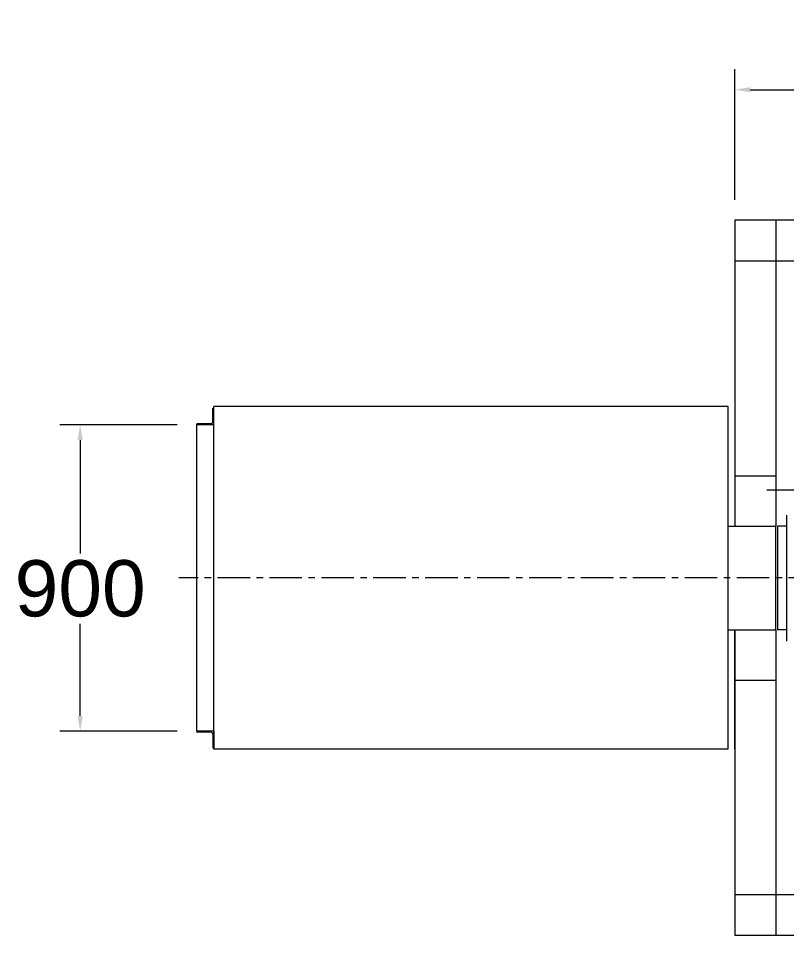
# Model space of a CAD drawing. Header units: millimetres. Extents: x 2 to 559190, y 2 to 426051.
# Drawn here: x 204784 to 262076, y 158080 to 226480 of the extents above; entities that cross this region are included whole.
import ezdxf

# ---------------------------------------------------------------- set-up
doc = ezdxf.new("R2010")
doc.units = ezdxf.units.MM
doc.header["$LTSCALE"] = 25.4
doc.linetypes.add('CENTER', pattern=[50.8, 31.75, -6.35, 6.35, -6.35])
doc.layers.get('Defpoints').update_dxf_attribs({"lineweight": 5})
doc.layers.add('CAXA0', color=7, linetype='Continuous', lineweight=5)
doc.layers.add('CAXA1', color=5, linetype='CENTER', lineweight=5)
doc.styles.add('Roman', font='arial.ttf')
doc.styles.get("Standard").update_dxf_attribs({"font": 'arial.ttf'})
doc.dimstyles.new('ISO-25', dxfattribs={"dimscale": 30, "dimtxt": 38.1, "dimasz": 38.1, "dimexe": 50.8, "dimexo": 50.8, "dimgap": 15.875, "dimtad": 1, "dimtih": 1, "dimtoh": 1, "dimdec": 1, "dimlfac": 0.03937, "dimdsep": 46, "dimtxsty": 'Standard', "dimcen": 63.5, "dimclrd": 7, "dimclre": 7, "dimclrt": 7, "dimadec": 0, "dimazin": 0, "dimtfac": 1, "dimtdec": 1, "dimtmove": 0, "dimatfit": 3, "dimfxl": 25.4, "dimlwd": 5, "dimlwe": 5, "dimarcsym": 0})

# ---------------------------------------------------------------- blocks, each defined once
blk = doc.blocks.new('*D23')
at = {"color": 7, "linetype": 'Continuous', "lineweight": 5, "transparency": 16777216}
for p, q in [((258215, 212944), (258215, 222682)), ((339495, 212944), (339495, 222682)), ((259358, 221158), (338352, 221158))]:
    blk.add_line(p, q, dxfattribs=at)
at = {"color": 7, "transparency": 16777216}
for points in [[(259358, 221349), (259358, 220968), (258215, 221158)], [(338352, 221349), (338352, 220968), (339495, 221158)]]:
    blk.add_solid(points, dxfattribs=at)
at = {"layer": 'Defpoints', "color": 0, "transparency": 16777216}
for p in [(339495, 221158), (258215, 211420), (339495, 211420)]:
    blk.add_point(p, dxfattribs=at)
at = {"color": 7, "lineweight": 5, "transparency": 16777216, "insert": (298855, 223730), "char_height": 4191, "attachment_point": 5, "style": 'Roman'}
blk.add_mtext('D', dxfattribs=at)
blk = doc.blocks.new('*D2')
at = {"color": 7, "linetype": 'Continuous', "lineweight": 5, "transparency": 16777216}
for p, q in [((216635, 196180), (207869, 196180)), ((209393, 195037), (209393, 186566)), ((209393, 174463), (209393, 181334)), ((216635, 173320), (207869, 173320))]:
    blk.add_line(p, q, dxfattribs=at)
at = {"color": 7, "transparency": 16777216}
for points in [[(209202, 195037), (209583, 195037), (209393, 196180)], [(209202, 174463), (209583, 174463), (209393, 173320)]]:
    blk.add_solid(points, dxfattribs=at)
at = {"layer": 'Defpoints', "color": 0, "transparency": 16777216}
for p in [(218159, 196180), (209393, 173320), (218159, 173320)]:
    blk.add_point(p, dxfattribs=at)
at = {"color": 7, "lineweight": 5, "transparency": 16777216, "insert": (209393, 183950), "char_height": 4191, "width": 8124.81, "attachment_point": 5, "style": 'Roman'}
blk.add_mtext('900', dxfattribs=at)

msp = doc.modelspace()

# ---------------------------------------------------------------- linework, layer by layer
at = {"color": 7, "lineweight": 5}
for p, q in [((258214.77, 211419.55), (258214.5, 188622.94)), ((339494.77, 211419.55), (258214.77, 211419.55)), ((261262.77, 211419.55), (261262.73, 188623.05)), ((339494.77, 208371.55), (258214.77, 208371.55)), ((219276.57, 197424.15), (219352.77, 197424.15)), ((258214.77, 192369.28), (261262.77, 192369.28)), ((258214.77, 180875.94), (258214.77, 158079.55)), ((261262.71, 180875.93), (261262.71, 158079.55)), ((258214.77, 177129.83), (261262.77, 177129.83)), ((219276.57, 172074.95), (219352.77, 172074.95)), ((339494.77, 161127.55), (258214.77, 161127.55)), ((339494.77, 158079.55), (258214.77, 158079.55))]:
    msp.add_line(p, q, dxfattribs=at)
at = {"layer": 'CAXA0', "color": 7, "linetype": 'Continuous', "lineweight": 5}
for p, q in [((219276.57, 196395.45), (219276.57, 197424.15)), ((221177.29, 197525.75), (219352.77, 197525.75)), ((219352.77, 171973.35), (219352.77, 197525.75)), ((219352.77, 196179.55), (219352.77, 197449.55)), ((257706.77, 197525.75), (220698.98, 197525.75)), ((257706.77, 171973.35), (257706.77, 197525.75)), ((218082.77, 173319.55), (218082.77, 196230.13)), ((219352.77, 196179.55), (218082.77, 196179.55)), ((219136.87, 196255.75), (218108.17, 196255.75)), ((262075.57, 189446.15), (262075.57, 180050.29)), ((257706.77, 188622.92), (261262.73, 188623.05)), ((258214.77, 188622.94), (259484.77, 188622.94)), ((261262.71, 180876.05), (261262.73, 188623.05)), ((261389.77, 188623.05), (261389.77, 180876.05)), ((262075.57, 188623.05), (261389.77, 188623.05)), ((257706.77, 180875.94), (259484.77, 180875.94)), ((258214.77, 171973.35), (258214.77, 180875.94)), ((258455.67, 180875.94), (261262.7, 180876.05)), ((262075.57, 180876.05), (261389.77, 180876.05)), ((219352.77, 173319.55), (218082.77, 173319.55)), ((218082.77, 173319.55), (218082.77, 173268.75)), ((219136.87, 173243.35), (218108.17, 173243.35)), ((219276.57, 173103.65), (219276.57, 172074.95)), ((219352.77, 173319.55), (219352.77, 172049.55)), ((257706.77, 171973.35), (219352.77, 171973.35))]:
    msp.add_line(p, q, dxfattribs=at)
for centre, radius, start, end in [((219136.87, 196395.45), 139.7, 270, 0), ((218108.17, 196230.13), 25.4, 90, 180), ((218108.17, 173268.75), 25.4, 180, 270), ((219136.87, 173103.65), 139.7, 0, 90)]:
    msp.add_arc(centre, radius, start, end, dxfattribs=at)
at = {"layer": 'CAXA1', "linetype": 'CENTER', "lineweight": 5, "ltscale": 3}
for p, q in [((260607.4, 191328.04), (277919.65, 191328.04)), ((283996.2, 184749.44), (216743.26, 184749.44))]:
    msp.add_line(p, q, dxfattribs=at)

# ---------------------------------------------------------------- dimensions: what is measured, and where the dimension line sits
at = {"color": 7, "lineweight": 5}
dim = msp.add_linear_dim(base=(339494.77, 221158.48), p1=(258214.77, 211419.55), p2=(339494.77, 211419.55), text='D', dimstyle='ISO-25', override={"dimscale": 30, "dimtxt": 139.7, "dimpost": '\\X', "dimtxsty": 'Roman', "dimtmove": 1}, dxfattribs=at)
dim.commit()
dim.dimension.update_dxf_attribs({"geometry": '*D23', "text_midpoint": (298854.77, 221158.48), "dimtype": 160})
dim = msp.add_linear_dim(base=(209392.85, 173319.62), p1=(218158.97, 196179.52), p2=(218158.97, 173319.62), angle=90, text='900', dimstyle='ISO-25', override={"dimtxt": 139.7, "dimpost": '\\X', "dimtxsty": 'Roman', "dimtmove": 1}, dxfattribs=at)
dim.commit()
dim.dimension.update_dxf_attribs({"geometry": '*D2', "text_midpoint": (209392.85, 183949.91), "dimtype": 160})

doc.saveas('drawing.dxf')
